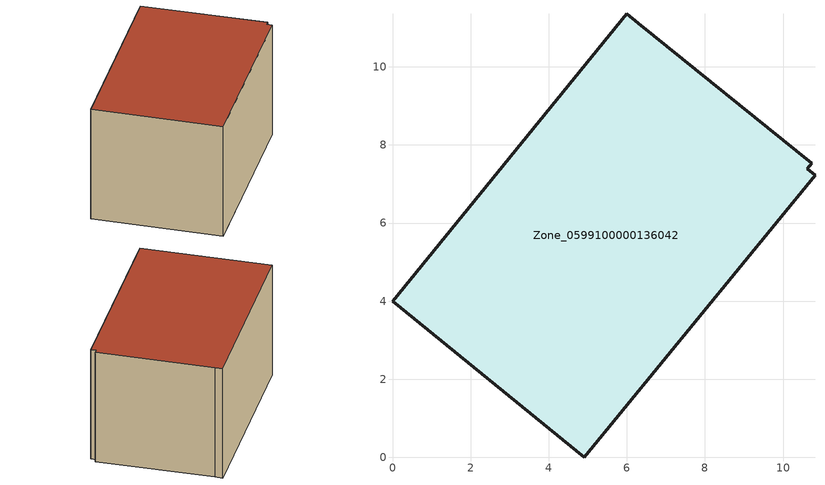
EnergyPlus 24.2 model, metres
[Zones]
Zone_0599100000136042
 floor ground (C_G): 10.73,7.53 10.62,7.39 10.82,7.23 4.9,0 0,4 6,11.36 6.29,11.11 z0
 wall outside (C_F): 6,11.36 0,4 4.9,0 10.82,7.23 10.62,7.39 10.73,7.53 6.29,11.11 6,11.36 z0:5.94
 roof outside (C_R): 10.62,7.39 10.73,7.53 6.29,11.11 6,11.36 0,4 4.9,0 10.82,7.23 z5.94
[BUILDING]
Pand.0599100000136042: North Axis=0; Terrain=City; Loads Convergence Tolerance Value=0.04; Temperature Convergence Tolerance Value=0.4; Solar Distribution=FullExterior; Maximum Number of Warmup Days=25; Minimum Number of Warmup Days=1
[Site:Location]
Rotterdam.The.Hague.AP_ZH_NLD Design_Conditions: Latitude=51.96; Longitude=4.45; Time Zone=1; Elevation=-4.5
[SITE:GROUNDTEMPERATURE:BUILDINGSURFACE]
18, 18, 18, 18, 18, 18, 18, 18, 18, 18, 18, 18
[MATERIAL] Thermal Absorptance=0.9; Solar Absorptance=0.7; Visible Absorptance=0.7
Name | Roughness | Thickness | Conductivity | Density | Specific Heat
G.TC.1946-1964 | MediumSmooth | 0.15 | 1 | 540 | 1210
F.TC.1946-1964 | Rough | 0.3 | 0.857143 | 1920 | 840
R.TC.1946-1964 | MediumRough | 0.2 | 0.235294 | 1500 | 1000
[CONSTRUCTION]
C_G: G.TC.1946-1964
C_F: F.TC.1946-1964
C_R: R.TC.1946-1964
[ZONE]
Zone_0599100000136042: Type=1; Multiplier=1; Ceiling Height=Autocalculate; Volume=Autocalculate; Floor Area=autocalculate; Part of Total Floor Area=Yes
[ZONEINFILTRATION:DESIGNFLOWRATE]
Infil_Zone_0599100000136042: Zone or ZoneList or Space or SpaceList=Zone_0599100000136042; Schedule=AlwaysOn; Design Flow Rate Calculation Method=Flow/Area; Flow Rate per Floor Area=0.003; Constant Term Coefficient=1; Temperature Term Coefficient=0; Velocity Term Coefficient=0; Velocity Squared Term Coefficient=0
[HVACTEMPLATE:ZONE:IDEALLOADSAIRSYSTEM]
Zone_0599100000136042: Maximum Heating Supply Air Temperature=50; Minimum Cooling Supply Air Temperature=13; Maximum Heating Supply Air Humidity Ratio=0.0156; Minimum Cooling Supply Air Humidity Ratio=0.0077; Heating Limit=NoLimit; Cooling Limit=NoLimit; Dehumidification Control Type=ConstantSensibleHeatRatio; Cooling Sensible Heat Ratio=0.7; Dehumidification Setpoint=60; Humidification Control Type=None; Humidification Setpoint=30; Outdoor Air Method=None; Outdoor Air Flow Rate per Person=0.00944; Outdoor Air Flow Rate per Zone Floor Area=0; Outdoor Air Flow Rate per Zone=0; Demand Controlled Ventilation Type=None; Outdoor Air Economizer Type=NoEconomizer; Heat Recovery Type=None; Sensible Heat Recovery Effectiveness=0.7; Latent Heat Recovery Effectiveness=0.65
[ZONECONTROL:THERMOSTAT]
ThermostatControl_Zone_0599100000136042: Zone or ZoneList=Zone_0599100000136042; Control Type Schedule=DualSetpointControlType; Control 1=Thermostat_Zone_0599100000136042; Temperature Difference Between Cutout And Setpoint=0
[THERMOSTATSETPOINT:DUALSETPOINT]
Thermostat_Zone_0599100000136042: Heating Setpoint Temperature Schedule=HeatingSetpoint_Zone_0599100000136042; Cooling Setpoint Temperature Schedule=CoolingSetpoint_Zone_0599100000136042
[SCHEDULE:COMPACT]
HeatingSetpoint_Zone_0599100000136042: Through: 12/31, For: AllDays, Until: 24:00, 21
CoolingSetpoint_Zone_0599100000136042: Through: 12/31, For: AllDays, Until: 24:00, 24
DualSetpointControlType: Through: 12/31, For: AllDays, Until: 24:00, 4
AlwaysOn: Through: 12/31, For: AllDays, Until: 24:00, 1
